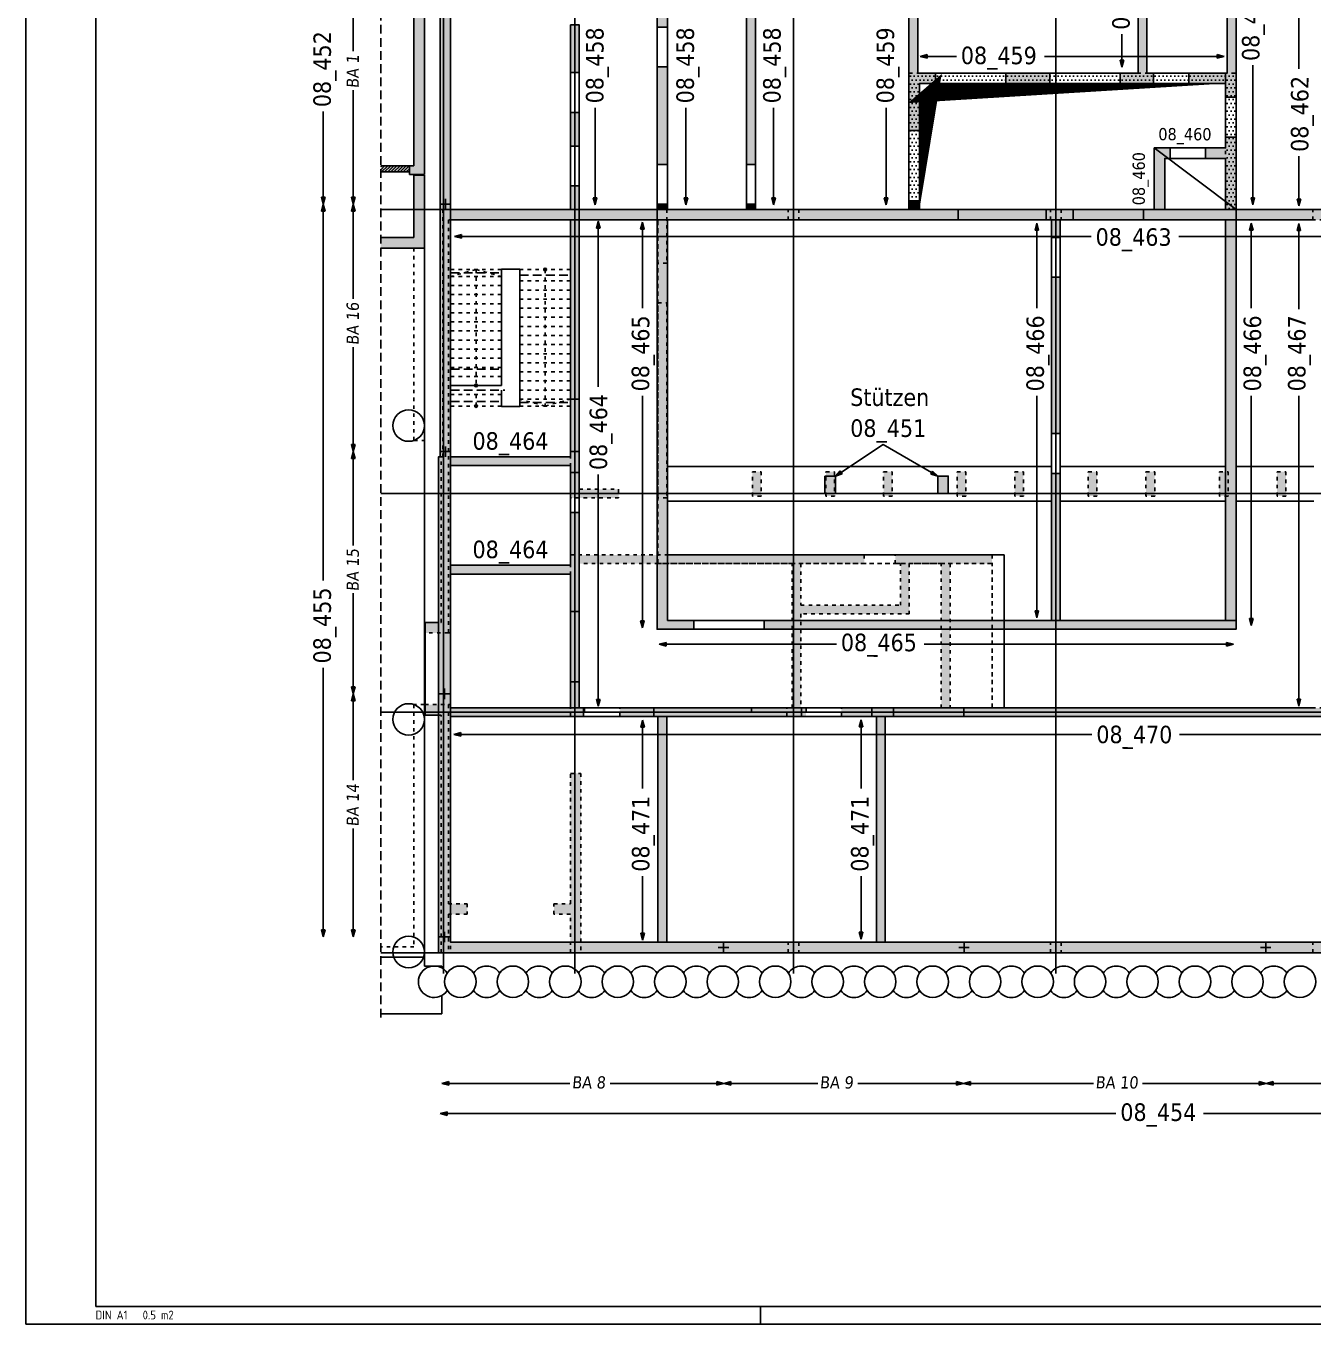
# Model space of a CAD drawing. Extents: x -95 to 84, y 0 to 59.
# Drawn here: x 0 to 36.79, y 0 to 37.11 of the extents above; entities that cross this region are included whole.
import ezdxf

# ---------------------------------------------------------------- set-up
doc = ezdxf.new("R2010")
doc.units = 0
for name, pattern in [('AUSGEZOGEN', [1000.01, 1000, 0.01]), ('DOT', [0.175, 0.05, -0.125]), ('HIDDEN', [0.375, 0.25, -0.125]), ('HIDDEN2', [0.187, 0.125, -0.062]), ('PUNKT', [0.175, 0.05, -0.125]), ('VERDECKT', [0.375, 0.25, -0.125])]:
    doc.linetypes.add(name, pattern=pattern)
for name, color, linetype in [('1.UG', 7, 'Continuous'), ('ACHSEN', 7, 'Continuous'), ('AFU', 7, 'Continuous'), ('Bestand', 7, 'Continuous'), ('BETON', 7, 'Continuous'), ('Brüstung 1.UG', 7, 'Continuous'), ('DRUEBER', 7, 'Continuous'), ('grau_dunkel', 7, 'Continuous'), ('grau_hell', 7, 'Continuous'), ('grau_mittel', 7, 'Continuous'), ('HILFE', 7, 'Continuous'), ('OBJEKT', 7, 'Continuous'), ('RAHMEN', 7, 'Continuous'), ('RND', 7, 'Continuous'), ('SCHRAFF', 7, 'Continuous'), ('TEXT', 7, 'Continuous'), ('Verbau', 7, 'Continuous'), ('VERDECKT', 7, 'Continuous')]:
    doc.layers.add(name, color=color, linetype=linetype)
doc.styles.add('helv', font='tahoma.ttf')
doc.styles.add('txt', font='isocp.shx')

# ---------------------------------------------------------------- blocks, each defined once
blk = doc.blocks.new('DINA1')
at = {"layer": 'RAHMEN'}
for p, q in [((0, 59.4), (0, 0)), ((0, 0), (84.1, 0))]:
    blk.add_line(p, q, dxfattribs=at)
at = {"layer": 'RAHMEN', "color": 5}
for p, q in [((2, 58.9), (2, 0.5)), ((2, 0.5), (83.6, 0.5))]:
    blk.add_line(p, q, dxfattribs=at)
at = {"layer": 'RAHMEN', "color": 7}
blk.add_line((21, 0), (21, 0.5), dxfattribs=at)
at = {"layer": 'RAHMEN', "color": 7, "style": 'txt'}
blk.add_text('DIN A1   0.5 m2', height=0.25, dxfattribs=at).set_placement((1.989, 0.133))
blk = doc.blocks.new('2.UG')
at = {"color": 0, "linetype": 'ByBlock', "lineweight": -2}
for points in [[(3.26, 29.035), (3.26, 29.035), (3.26, 31.635), (11.33, 31.635), (11.33, 29.975), (17.87, 29.975), (17.87, 33.05), (36.05, 33.05), (36.05, 21.25), (39.05, 21.25), (39.05, 0), (36.05, 0), (36.05, -1.8), (32.95, -1.8), (32.95, 0), (0, 0), (0, 14.175), (0.05, 14.175), (0.05, 29.035)], [(13.45, 29.675), (13.45, 23.505), (13.75, 23.505), (13.75, 24.85), (14.21, 24.85), (14.21, 25.15), (13.7, 25.15), (13.7, 29.675)], [(20, 29.675), (20, 25.15), (19.49, 25.15), (19.49, 24.85), (20.445, 24.85), (20.445, 25.15), (20.25, 25.15), (20.25, 29.675)], [(22.55, 29.675), (22.55, 25.15), (21.455, 25.15), (21.455, 24.85), (22.5, 24.85), (22.5, 24.455), (22.8, 24.455), (22.8, 31.395)], [(25.025, 7), (15.02, 7), (15.02, 6.75), (25.65, 6.75)], [(25.65, 0.3), (12.775, 0.3), (12.775, 6.75), (13.01, 6.75), (13.01, 7), (12.39, 7), (12.39, 6.75), (12.525, 6.75), (12.525, 0.3), (6.525, 0.3), (6.525, 6.75), (10.38, 6.75), (10.38, 7), (6.155, 7), (6.155, 6.75), (6.275, 6.75), (6.275, 0.3), (0.35, 0.3), (0.35, 6.75), (4.145, 6.75), (4.145, 7), (4.025, 7), (4.025, 7.745), (3.775, 7.745), (3.775, 7), (0.35, 7), (0.35, 10.825), (3.775, 10.825), (3.775, 9.755), (4.025, 9.755), (4.025, 12.59), (3.775, 12.59), (3.775, 11.075), (0.35, 11.075), (0.35, 13.925), (3.775, 13.925), (3.775, 13.725), (4.025, 13.725), (4.025, 14.325), (3.775, 14.325), (3.775, 14.175), (0.35, 14.175), (0.35, 20.95), (3.775, 20.95), (3.775, 15.825), (4.025, 15.825), (4.025, 21.925), (3.775, 21.925), (3.775, 21.25), (0.35, 21.25), (0.35, 28.735)], [(9.93, 29.975), (5.59, 29.975), (5.59, 29.675), (6.25, 29.675), (6.25, 26.465), (6.55, 26.465), (6.55, 29.675), (8.81, 29.675), (8.81, 22.535), (9.06, 22.535), (9.06, 29.675), (9.93, 29.675), (9.93, 29.975)], [(9.31, 9.5), (17.525, 9.5), (17.525, 13.705), (17.775, 13.705), (17.775, 9.5), (22.5, 9.5), (22.5, 20.95), (20.155, 20.95), (20.155, 21.25), (20.465, 21.25), (20.465, 23.01), (20.915, 23.01), (20.915, 22.71), (20.765, 22.71), (20.765, 21.25), (22.5, 21.25), (22.5, 22.71), (21.925, 22.71), (21.925, 23.01), (22.5, 23.01), (22.5, 23.32), (22.8, 23.32), (22.8, 9.25), (9.31, 9.25), (9.31, 9.5)], [(6.25, 21.4), (6.25, 9.25), (7.3, 9.25), (7.3, 9.5), (6.55, 9.5), (6.55, 20.95), (14.86, 20.95), (14.86, 21.25), (13.75, 21.25), (13.75, 21.495), (13.45, 21.495), (13.45, 21.25), (9.06, 21.25), (9.06, 21.4), (8.81, 21.4), (8.81, 21.25), (6.55, 21.25), (6.55, 21.4), (6.25, 21.4)], [(17.37, 21.25), (18.145, 21.25), (18.145, 20.95), (17.775, 20.95), (17.775, 20.45), (17.525, 20.45), (17.525, 20.95), (17.37, 20.95), (17.37, 21.25)]]:
    blk.add_lwpolyline(points, dxfattribs=at)
for points in [[(3.775, 26.525), (4.025, 26.525), (4.025, 25.16), (3.775, 25.16)], [(6.25, 25.33), (6.55, 25.33), (6.55, 22.535), (6.25, 22.535)], [(16.22, 25.15), (17.48, 25.15), (17.48, 24.85), (16.22, 24.85)], [(3.775, 24.025), (4.025, 24.025), (4.025, 23.06), (3.775, 23.06)], [(17.525, 19.315), (17.775, 19.315), (17.775, 14.84), (17.525, 14.84)], [(11.05, 13.625), (11.35, 13.625), (11.35, 13.125), (11.05, 13.125)], [(14.275, 13.625), (14.575, 13.625), (14.575, 13.125), (14.275, 13.125)]]:
    blk.add_lwpolyline(points, close=True, dxfattribs=at)
blk = doc.blocks.new('Pfeillinie')
at = {"layer": 'TEXT', "linetype": 'Continuous'}
blk.add_hatch(color=7, dxfattribs=at).paths.add_polyline_path([(0, 0), (-0.8, 0.2), (-0.8, 0), (-0.8, -0.2)])
at = {"layer": 'TEXT', "color": 7, "linetype": 'Continuous'}
for p, q in [((-0.8, 0), (-0.8, 0.2)), ((-0.8, 0.2), (0, 0)), ((-0.8, 0), (-0.8, -0.2)), ((-0.8, -0.2), (0, 0))]:
    blk.add_line(p, q, dxfattribs=at)

msp = doc.modelspace()

# ---------------------------------------------------------------- hatches: boundary and pattern name
at = {"layer": '1.UG', "linetype": 'DOT'}
h = msp.add_hatch(dxfattribs=at)
h.set_pattern_fill('DOTS', scale=0.06, double=1)
h.paths.add_polyline_path([(39.7751, 19.8406), (39.7751, 19.5906), (41.3651, 19.5906), (41.3651, 17.6156), (39.7751, 17.6156), (39.7751, 17.3656), (44.5651, 17.3656), (44.5651, 18.0756), (44.3151, 18.0756), (44.3151, 17.6156), (41.6151, 17.6156), (41.6151, 19.5906), (44.3151, 19.5906), (44.3151, 19.1256), (44.5651, 19.1256), (44.5651, 19.9903), (44.3151, 19.9903), (44.3151, 19.8406)], flags=17)
h.paths.add_polyline_path([(20.7401, 17.3656), (20.7401, 17.6156), (16.9751, 17.6156), (16.9751, 17.3656)], flags=17)
h.paths.add_polyline_path([(15.8651, 15.7426), (15.5651, 15.7426), (15.5651, 12.0156), (15.0901, 12.0156), (15.0901, 11.7156), (15.5651, 11.7156), (15.5651, 10.6156), (15.8651, 10.6156)])
h.paths.add_polyline_path([(11.4101, 17.7106), (11.4101, 17.4106), (11.8651, 17.4106), (11.8651, 10.6156), (12.0751, 10.6156), (12.0751, 11.7156), (12.6151, 11.7156), (12.6151, 12.0156), (12.0751, 12.0156), (12.0751, 17.7106)])
h.paths.add_polyline_path([(12.0751, 19.7606), (12.0751, 31.5656), (15.5651, 31.5656), (15.5651, 23.6156), (16.9401, 23.6156), (16.9401, 23.8656), (15.8151, 23.8656), (15.8151, 31.5656), (18.0651, 31.5656), (18.0651, 30.3256), (18.3151, 30.3256), (18.3151, 31.8656), (11.9151, 31.8656), (11.9151, 24.7906), (11.8651, 24.7906), (11.8651, 20.0606), (11.4101, 20.0606), (11.4101, 19.7606)])
h.paths.add_polyline_path([(18.3151, 29.1906), (18.0651, 29.1906), (18.0651, 23.6156), (18.3151, 23.6156)])
h.paths.add_polyline_path([(22.0901, 10.9156), (21.7901, 10.9156), (21.7901, 10.6156), (22.0901, 10.6156)])
h.paths.add_polyline_path([(29.2901, 10.9156), (29.2901, 10.6156), (29.5901, 10.6156), (29.5901, 10.9156)])
h.paths.add_polyline_path([(36.7901, 10.9156), (36.7901, 10.6156), (37.0901, 10.6156), (37.0901, 10.9156)])
h.paths.add_polyline_path([(44.5901, 10.6156), (44.5901, 10.9156), (44.2901, 10.9156), (44.2901, 10.6156)])
h.paths.add_polyline_path([(50.5401, 10.6156), (50.8401, 10.6156), (50.8401, 13.1156), (50.5401, 13.1156)])
h.paths.add_polyline_path([(50.5401, 17.6406), (50.5401, 17.3406), (50.8401, 17.3406), (50.8401, 17.6406)])
h.paths.add_polyline_path([(50.8401, 24.3656), (50.5401, 24.3656), (50.5401, 23.6156), (50.8401, 23.6156)])
h.paths.add_polyline_path([(50.8401, 31.8656), (44.3151, 31.8656), (44.3151, 30.3256), (44.5651, 30.3256), (44.5651, 31.5656), (46.8151, 31.5656), (46.8151, 23.8656), (45.6901, 23.8656), (45.6901, 23.6156), (47.0651, 23.6156), (47.0651, 31.5656), (50.5401, 31.5656), (50.5401, 26.8656), (50.8401, 26.8656)])
h.paths.add_polyline_path([(44.3151, 23.8656), (43.2651, 23.8656), (43.2651, 23.6156), (44.5651, 23.6156), (44.5651, 29.1906), (44.3151, 29.1906)])
h.paths.add_polyline_path([(41.6151, 23.6706), (41.8651, 23.6706), (41.8651, 24.3656), (41.6151, 24.3656)])
h.paths.add_polyline_path([(39.7651, 24.3656), (39.5151, 24.3656), (39.5151, 23.6706), (39.7651, 23.6706)])
h.paths.add_polyline_path([(38.1151, 24.3656), (37.8651, 24.3656), (37.8651, 23.6706), (38.1151, 23.6706)])
h.paths.add_polyline_path([(36.0151, 24.3656), (35.7651, 24.3656), (35.7651, 23.6706), (36.0151, 23.6706)])
h.paths.add_polyline_path([(34.1151, 23.6706), (34.3651, 23.6706), (34.3651, 24.3656), (34.1151, 24.3656)])
h.paths.add_polyline_path([(32.0151, 23.6706), (32.2651, 23.6706), (32.2651, 24.3656), (32.0151, 24.3656)])
h.paths.add_polyline_path([(30.3651, 23.6706), (30.6151, 23.6706), (30.6151, 24.3656), (30.3651, 24.3656)])
h.paths.add_polyline_path([(28.5151, 24.3656), (28.2651, 24.3656), (28.2651, 23.6706), (28.5151, 23.6706)])
h.paths.add_polyline_path([(26.6151, 23.6706), (26.8651, 23.6706), (26.8651, 24.3656), (26.6151, 24.3656)])
h.paths.add_polyline_path([(24.5151, 23.6706), (24.7651, 23.6706), (24.7651, 24.3656), (24.5151, 24.3656)])
h.paths.add_polyline_path([(23.1151, 24.3656), (22.8651, 24.3656), (22.8651, 23.6706), (23.1151, 23.6706)])
h.paths.add_polyline_path([(21.0151, 24.3656), (20.7651, 24.3656), (20.7651, 23.6706), (21.0151, 23.6706)])
h.paths.add_polyline_path([(22.0901, 31.8656), (21.7901, 31.8656), (21.7901, 31.5656), (22.0901, 31.5656)])
h.paths.add_polyline_path([(29.2901, 31.5656), (29.5901, 31.5656), (29.5901, 31.8656), (29.2901, 31.8656)])
h.paths.add_polyline_path([(37.0901, 31.8656), (36.7901, 31.8656), (36.7901, 31.5656), (37.0901, 31.5656)])
h.paths.add_polyline_path([(38.4901, 20.8778), (38.7401, 20.8778), (38.7401, 21.7406), (44.3151, 21.7406), (44.3151, 20.8753), (44.5651, 20.8753), (44.5651, 21.9906), (38.4901, 21.9906)])
h.paths.add_polyline_path([(38.7401, 18.4008), (38.4901, 18.4008), (38.4901, 17.6156), (26.4151, 17.6156), (26.4151, 21.7406), (27.6151, 21.7406), (27.6151, 21.9906), (24.8501, 21.9906), (24.8501, 21.7406), (25.0001, 21.7406), (25.0001, 20.5506), (22.1501, 20.5506), (22.1501, 21.7406), (23.9651, 21.7406), (23.9651, 21.9906), (15.5651, 21.9906), (15.5651, 17.3656), (15.9651, 17.3656), (15.9651, 17.6156), (15.8151, 17.6156), (15.8151, 21.7406), (21.9001, 21.7406), (21.9001, 17.6156), (21.7501, 17.6156), (21.7501, 17.3656), (22.3001, 17.3656), (22.3001, 17.6156), (22.1501, 17.6156), (22.1501, 20.3006), (25.2501, 20.3006), (25.2501, 21.7406), (26.1651, 21.7406), (26.1651, 17.6156), (23.3101, 17.6156), (23.3101, 17.3656), (38.8901, 17.3656), (38.8901, 17.6156), (38.7401, 17.6156)])
at = {"layer": 'Brüstung 1.UG', "linetype": 'DOT'}
h = msp.add_hatch(dxfattribs=at)
h.set_pattern_fill('DOTS', color=102, scale=0.07, double=1)
h.paths.add_polyline_path([(34.2901, 35.4656), (34.2901, 31.8656), (34.5901, 31.8656), (34.5901, 35.7656), (25.2401, 35.7656), (25.2401, 31.8656), (25.5401, 31.8656), (25.5401, 35.4656)])
h = msp.add_hatch(dxfattribs=at)
h.set_pattern_fill('DOTS', color=102, scale=0.06, double=1)
h.paths.add_polyline_path([(21.7901, 31.5656), (21.7901, 31.8656), (18.3151, 31.8656), (18.3151, 31.5656)])
h.paths.add_polyline_path([(29.2901, 31.5656), (29.2901, 31.8656), (22.0901, 31.8656), (22.0901, 31.5656)])
h.paths.add_polyline_path([(36.7901, 31.5656), (36.7901, 31.8656), (29.5901, 31.8656), (29.5901, 31.5656)])
h.paths.add_polyline_path([(44.3151, 31.5656), (44.3151, 31.8656), (37.0901, 31.8656), (37.0901, 31.5656)])
h.paths.add_polyline_path([(50.8401, 23.6156), (50.5401, 23.6156), (50.5401, 17.6406), (50.8401, 17.6406)])
h.paths.add_polyline_path([(50.8401, 17.3406), (50.5401, 17.3406), (50.5401, 13.1156), (50.8401, 13.1156)])
h.paths.add_polyline_path([(50.5401, 10.6156), (50.5401, 10.9156), (44.5901, 10.9156), (44.5901, 10.6156)])
h.paths.add_polyline_path([(44.2901, 10.6156), (44.2901, 10.9156), (37.0901, 10.9156), (37.0901, 10.6156)])
h.paths.add_polyline_path([(29.5901, 10.9156), (29.5901, 10.6156), (36.7901, 10.6156), (36.7901, 10.9156)])
h.paths.add_polyline_path([(29.2901, 10.6156), (29.2901, 10.9156), (22.0901, 10.9156), (22.0901, 10.6156)])
h.paths.add_polyline_path([(15.8651, 10.9156), (15.8651, 10.6156), (21.7901, 10.6156), (21.7901, 10.9156)])
at = {"layer": 'grau_hell'}
h = msp.add_hatch(color=9, dxfattribs=at)
h.paths.add_polyline_path([(11.3901, 40.1106), (11.3901, 40.4106), (11.0901, 40.4106), (11.0901, 33.1106), (10.9651, 33.1106), (10.9651, 32.8606), (11.3901, 32.8606), (11.3901, 39.8106), (14.8901, 39.8106), (14.8901, 45.3411), (14.5901, 45.3411), (14.5901, 40.1106)])
h.paths.add_polyline_path([(11.3901, 32.8406), (11.0901, 32.8406), (11.0901, 31.0606), (10.1401, 31.0606), (10.1401, 30.7606), (11.3901, 30.7606)])
msp.add_hatch(color=9, dxfattribs=at).paths.add_polyline_path([(10.9651, 32.9356), (10.9651, 33.1106), (10.1401, 33.1106), (10.1401, 32.9356)])
at = {"layer": 'grau_mittel', "linetype": 'AUSGEZOGEN'}
h = msp.add_hatch(color=120, dxfattribs=at)
h.paths.add_polyline_path([(12.1401, 39.3506), (12.2901, 39.3506), (12.2901, 39.6506), (11.8401, 39.6506), (11.8401, 32.0156), (12.1401, 32.0156)])
h.paths.add_polyline_path([(15.8151, 40.2906), (15.8151, 40.5906), (15.3501, 40.5906), (15.3501, 40.7406), (15.2002, 40.7406), (15.2002, 40.5906), (15.2001, 40.5906), (15.2001, 40.7406), (15.0501, 40.7406), (15.0501, 39.6506), (12.2901, 39.6506), (12.2901, 39.3506), (15.5651, 39.3506), (15.8151, 39.3506)])
h.paths.add_polyline_path([(15.3501, 41.9506), (22.8201, 41.9506), (22.8201, 40.7406), (23.1201, 40.7406), (23.1201, 41.0681), (23.0831, 41.0681), (23.0831, 41.0181), (22.8831, 41.0681), (23.0831, 41.1181), (23.0831, 41.0681), (23.1201, 41.0681), (23.1201, 42.2506), (15.0501, 42.2506), (15.0501, 40.7406), (15.2001, 40.7406), (15.2001, 40.8906), (15.2002, 40.8906), (15.2002, 40.7406), (15.3501, 40.7406)])
for color, points in [(92, [(29.9601, 40.5906), (29.9601, 40.2906), (31.7901, 40.2906), (32.0401, 40.2906), (34.3401, 40.2906), (34.3401, 35.7656), (34.2901, 35.7656), (34.2901, 35.4656), (34.2901, 35.0706), (34.5901, 35.0706), (34.5901, 42.0106), (34.3401, 42.0106), (34.3401, 40.5906)]), (45, [(25.2401, 34.1206), (25.5401, 34.1206), (25.5401, 35.4656), (26.0001, 35.4656), (26.0001, 35.7656), (25.4901, 35.7656), (25.4901, 40.2906), (25.2401, 40.2906)]), (45, [(29.2701, 35.4656), (29.2701, 35.7656), (28.0101, 35.7656), (28.0101, 35.4656)]), (45, [(33.2451, 35.7656), (33.2451, 35.4656), (34.2901, 35.4656), (34.2901, 35.7656)]), (50, [(18.3401, 31.8656), (18.3401, 32.0156), (18.0401, 32.0156), (18.0401, 31.8656)]), (50, [(20.8501, 31.8656), (20.8501, 32.0156), (20.6001, 32.0156), (20.6001, 31.8656)]), (45, [(25.5401, 31.8656), (25.5401, 32.1106), (25.2401, 32.1106), (25.2401, 31.8656)]), (240, [(12.1401, 31.8656), (12.1401, 31.5656), (15.5651, 31.5656), (15.8151, 31.5656), (15.8151, 31.8656), (15.5651, 31.8656)]), (240, [(26.6501, 31.5656), (26.6501, 31.8656), (25.5401, 31.8656), (25.2401, 31.8656), (20.8501, 31.8656), (20.6001, 31.8656), (18.3401, 31.8656), (18.0401, 31.8656), (18.0401, 31.5656), (18.3401, 31.5656)]), (240, [(29.5651, 31.5656), (29.9351, 31.5656), (29.9351, 31.8656), (29.1601, 31.8656), (29.1601, 31.5656), (29.3151, 31.5656)]), (240, [(34.2901, 31.5656), (34.5901, 31.5656), (34.5901, 31.8656), (34.2901, 31.8656), (32.5551, 31.8656), (32.2551, 31.8656), (31.9451, 31.8656), (31.9451, 31.5656)]), (151, [(29.5651, 29.9306), (29.3151, 29.9306), (29.3151, 25.4556), (29.5651, 25.4556)]), (45, [(15.5651, 24.5406), (15.5651, 24.3406), (15.8151, 24.3406), (15.8151, 24.9406), (15.5651, 24.9406), (15.5651, 24.7906), (12.1401, 24.7906), (12.1401, 24.5406)]), (45, [(22.8401, 23.7406), (23.1401, 23.7406), (23.1401, 24.2406), (22.8401, 24.2406)]), (45, [(26.0651, 23.7406), (26.3651, 23.7406), (26.3651, 24.2406), (26.0651, 24.2406)]), (151, [(29.3151, 20.1156), (29.5651, 20.1156), (29.5651, 24.3206), (29.3151, 24.3206)]), (45, [(15.5651, 21.4406), (15.5651, 20.3706), (15.8151, 20.3706), (15.8151, 23.2056), (15.5651, 23.2056), (15.5651, 21.6906), (12.1401, 21.6906), (12.1401, 21.4406)]), (92, [(34.5901, 19.8656), (34.5901, 20.1156), (34.2901, 20.1156), (29.5651, 20.1156), (29.3151, 20.1156), (21.1001, 20.1156), (21.1001, 19.8656)]), (45, [(15.5651, 17.6156), (15.8151, 17.6156), (15.8151, 18.3606), (15.5651, 18.3606)]), (50, [(15.9351, 17.3656), (15.9351, 17.6156), (15.8151, 17.6156), (15.5651, 17.6156), (12.1401, 17.6156), (12.1401, 17.3656)]), (50, [(22.1701, 17.3656), (22.1701, 17.6156), (17.9451, 17.6156), (17.9451, 17.3656), (18.0651, 17.3656), (18.3151, 17.3656)]), (50, [(24.5651, 17.3656), (24.8001, 17.3656), (24.8001, 17.6156), (24.1801, 17.6156), (24.1801, 17.3656), (24.3151, 17.3656)]), (50, [(26.8101, 17.6156), (26.8101, 17.3656), (37.4401, 17.3656), (37.6901, 17.3656), (44.3151, 17.3656), (44.3151, 17.6156), (41.6151, 17.6156), (41.3651, 17.6156), (39.3901, 17.6156), (39.1401, 17.6156), (37.0651, 17.6156), (36.8151, 17.6156)])]:
    msp.add_hatch(color=color, dxfattribs=at).paths.add_polyline_path(points)
h = msp.add_hatch(color=50, dxfattribs=at)
h.paths.add_polyline_path([(20.6001, 40.2906), (20.6001, 33.1506), (20.8501, 33.1506), (20.8501, 40.2906), (21.7201, 40.2906), (21.7201, 40.5906), (17.3801, 40.5906), (17.3801, 40.2906), (18.0401, 40.2906), (18.0401, 37.0806), (18.3401, 37.0806), (18.3401, 40.2906)])
h.paths.add_polyline_path([(18.3401, 35.9456), (18.0401, 35.9456), (18.0401, 33.1506), (18.3401, 33.1506)], flags=17)
h = msp.add_hatch(color=45, dxfattribs=at)
h.paths.add_polyline_path([(31.7901, 35.7656), (31.2801, 35.7656), (31.2801, 35.4656), (32.2351, 35.4656), (32.2351, 35.7656), (32.0401, 35.7656), (32.0401, 36.2408), (31.7901, 36.2408)])
h.paths.add_polyline_path([(32.0401, 40.2906), (31.7901, 40.2906), (31.7901, 36.2408), (32.0401, 36.2408)])
h = msp.add_hatch(color=50, dxfattribs=at)
h.paths.add_polyline_path([(15.8151, 32.5406), (15.5651, 32.5406), (15.5651, 31.8656), (15.8151, 31.8656)])
h.paths.add_polyline_path([(15.8151, 34.6406), (15.5651, 34.6406), (15.5651, 33.6756), (15.8151, 33.6756)])
h.paths.add_polyline_path([(15.8151, 37.1406), (15.5651, 37.1406), (15.5651, 35.7756), (15.8151, 35.7756)])
h = msp.add_hatch(color=92, dxfattribs=at)
h.paths.add_polyline_path([(34.2901, 33.6256), (33.7151, 33.6256), (33.7151, 33.3256), (34.2901, 33.3256), (34.2901, 32.0917), (34.5901, 31.8656), (34.5901, 33.9356), (34.2901, 33.9356)])
h.paths.add_polyline_path([(34.5901, 31.8656), (34.2901, 32.0917), (34.2901, 31.8656)])
h = msp.add_hatch(color=92, dxfattribs=at)
h.paths.add_polyline_path([(32.6532, 33.3256), (32.7051, 33.3256), (32.7051, 33.6256), (32.2551, 33.6256)])
h.paths.add_polyline_path([(32.5551, 33.3256), (32.6532, 33.3256), (32.2551, 33.6256), (32.2551, 31.8656), (32.5551, 31.8656)])
h = msp.add_hatch(color=151, dxfattribs=at)
h.paths.add_polyline_path([(12.1401, 31.5656), (12.1401, 31.8656), (12.1401, 32.0156), (11.8401, 32.0156), (11.8401, 24.9406), (12.1401, 24.9406)])
h.paths.add_polyline_path([(12.1401, 24.5406), (12.1401, 24.7906), (12.1401, 24.9406), (11.8401, 24.9406), (11.8401, 24.7906), (11.7901, 24.7906), (11.7901, 18.0156), (12.1401, 18.0156), (12.1401, 21.4406), (12.1401, 21.6906)])
h.paths.add_polyline_path([(12.1401, 17.3656), (12.1401, 17.6156), (12.1401, 18.0156), (11.7901, 18.0156), (11.7901, 11.0656), (12.1401, 11.0656)])
h = msp.add_hatch(color=45, dxfattribs=at)
h.paths.add_polyline_path([(15.5651, 31.0944), (15.8151, 31.0944), (15.8151, 31.5656), (15.5651, 31.5656)])
h.paths.add_polyline_path([(15.8151, 31.0944), (15.5651, 31.0944), (15.5651, 26.4406), (15.8151, 26.4406)])
h = msp.add_hatch(color=92, dxfattribs=at)
h.paths.add_polyline_path([(18.3401, 31.0944), (18.3401, 31.5656), (18.0401, 31.5656), (18.0401, 31.0944)])
h.paths.add_polyline_path([(18.0401, 19.8656), (19.0901, 19.8656), (19.0901, 20.1156), (18.3401, 20.1156), (18.3401, 31.0944), (18.0401, 31.0944)])
h = msp.add_hatch(color=151, dxfattribs=at)
h.paths.add_polyline_path([(34.5901, 31.0944), (34.2901, 31.0944), (34.2901, 20.1156), (34.5901, 20.1156)])
h.paths.add_polyline_path([(34.5901, 31.5656), (34.2901, 31.5656), (34.2901, 31.0944), (34.5901, 31.0944)])
h = msp.add_hatch(color=170, dxfattribs=at)
h.paths.add_polyline_path([(18.3151, 16.858), (18.0651, 16.858), (18.0651, 10.9156), (18.3151, 10.9156)])
h.paths.add_polyline_path([(18.3151, 17.3656), (18.0651, 17.3656), (18.0651, 16.858), (18.3151, 16.858)])
h = msp.add_hatch(color=170, dxfattribs=at)
h.paths.add_polyline_path([(24.5651, 16.858), (24.3151, 16.858), (24.3151, 10.9156), (24.5651, 10.9156)])
h.paths.add_polyline_path([(24.5651, 17.3656), (24.3151, 17.3656), (24.3151, 16.858), (24.5651, 16.858)])
h = msp.add_hatch(color=92, dxfattribs=at)
h.paths.add_polyline_path([(44.1151, 10.6156), (44.1151, 10.9156), (37.6901, 10.9156), (37.4401, 10.9156), (35.4401, 10.9156), (35.4401, 10.6156)])
h.paths.add_polyline_path([(35.4401, 10.6156), (35.4401, 10.9156), (26.8151, 10.9156), (26.8151, 10.6156)])
h.paths.add_polyline_path([(24.5651, 10.9156), (24.3151, 10.9156), (19.9401, 10.9156), (19.9401, 10.6156), (26.8151, 10.6156), (26.8151, 10.9156)])
h.paths.add_polyline_path([(19.9401, 10.6156), (19.9401, 10.9156), (18.3151, 10.9156), (18.0651, 10.9156), (12.1401, 10.9156), (12.1401, 11.0656), (11.7901, 11.0656), (11.7901, 10.6156)])
at = {"layer": 'SCHRAFF', "linetype": 'AUSGEZOGEN'}
h = msp.add_hatch(dxfattribs=at)
h.set_pattern_fill('ANSI33', color=8, scale=0.5, double=1)
h.set_pattern_definition([(45, (-66.74478, 471.77213), (-0.088388348, 0.088388348), []), (45, (-66.65639, 471.77213), (-0.088388348, 0.088388348), [0.0625, -0.03125])])
h.paths.add_polyline_path([(11.3901, 39.8106), (14.8901, 39.8106), (14.8901, 45.3411), (14.5901, 45.3411), (14.5901, 40.1106), (11.3901, 40.1106), (11.3901, 40.4106), (11.0901, 40.4106), (11.0901, 33.1106), (10.9651, 33.1106), (10.9651, 32.8606), (11.3901, 32.8606)])
h.paths.add_polyline_path([(11.3901, 32.8406), (11.0901, 32.8406), (11.0901, 31.0606), (10.1401, 31.0606), (10.1401, 30.7606), (11.3901, 30.7606)])
at = {"layer": 'SCHRAFF'}
h = msp.add_hatch(dxfattribs=at)
h.set_pattern_fill('ANSI31', color=8, scale=0.5, double=1)
h.set_pattern_definition([(45, (-66.74478, 471.77213), (-0.044194174, 0.044194174), [])])
h.paths.add_polyline_path([(10.9651, 32.9356), (10.9651, 33.1106), (10.1401, 33.1106), (10.1401, 32.9356)])

# ---------------------------------------------------------------- linework, layer by layer
at = {"layer": '1.UG', "color": 0, "linetype": 'DOT', "lineweight": -2}
for points in [[(11.8401, 31.8656), (18.3151, 31.8656), (18.3151, 30.3256), (18.0651, 30.3256), (18.0651, 31.5656), (15.8151, 31.5656), (15.8151, 23.8656), (16.9401, 23.8656), (16.9401, 23.6156), (15.5651, 23.6156), (15.5651, 31.5656), (12.0751, 31.5656), (12.0751, 19.7606), (11.4101, 19.7606), (11.4101, 20.0606), (11.8651, 20.0606), (11.8651, 24.7906), (11.9151, 24.7906), (11.9151, 31.8656)], [(11.9151, 31.8656), (11.8401, 31.8656), (11.8401, 24.7906), (11.8651, 24.7906)], [(12.0751, 19.7606), (12.1401, 19.7606), (12.1401, 31.5656)], [(11.8651, 24.7906), (11.7901, 24.7906), (11.7901, 20.0606)], [(15.5651, 21.9906), (23.9651, 21.9906), (23.9651, 21.7406), (22.1501, 21.7406), (22.1501, 20.5506), (25.0001, 20.5506), (25.0001, 21.7406), (24.8501, 21.7406), (24.8501, 21.9906), (27.6151, 21.9906), (27.6151, 21.7406), (26.4151, 21.7406), (26.4151, 17.6156), (38.4901, 17.6156), (38.4901, 18.4008)], [(38.7401, 18.4008), (38.7401, 17.6156), (38.8901, 17.6156), (38.8901, 17.3656), (23.3101, 17.3656), (23.3101, 17.6156), (26.1651, 17.6156), (26.1651, 21.7406), (25.2501, 21.7406), (25.2501, 20.3006), (22.1501, 20.3006), (22.1501, 17.6156), (22.3001, 17.6156), (22.3001, 17.3656), (21.7501, 17.3656), (21.7501, 17.6156), (21.9001, 17.6156), (21.9001, 21.7406), (15.8151, 21.7406), (15.8151, 17.6156), (15.9651, 17.6156), (15.9651, 17.3656), (15.5651, 17.3656), (15.5651, 21.9906)], [(12.0751, 17.7106), (12.1401, 17.7106), (12.1401, 12.0156)], [(11.8651, 10.6156), (11.7901, 10.6156), (11.7901, 17.4106)], [(15.8651, 10.6156), (15.5651, 10.6156), (15.5651, 11.7156), (15.0901, 11.7156), (15.0901, 12.0156), (15.5651, 12.0156), (15.5651, 15.7426), (15.8651, 15.7426), (15.8651, 10.6156)], [(12.1401, 11.7156), (12.1401, 10.6156), (12.0751, 10.6156)]]:
    msp.add_lwpolyline(points, dxfattribs=at)
for points in [[(21.7901, 31.8656), (22.0901, 31.8656), (22.0901, 31.5656), (21.7901, 31.5656)], [(29.2901, 31.8656), (29.5901, 31.8656), (29.5901, 31.5656), (29.2901, 31.5656)], [(36.7901, 31.8656), (37.0901, 31.8656), (37.0901, 31.5656), (36.7901, 31.5656)], [(18.0651, 29.1906), (18.3151, 29.1906), (18.3151, 23.6156), (18.0651, 23.6156)], [(20.7651, 24.3656), (21.0151, 24.3656), (21.0151, 23.6706), (20.7651, 23.6706)], [(22.8651, 24.3656), (23.1151, 24.3656), (23.1151, 23.6706), (22.8651, 23.6706)], [(24.5151, 24.3656), (24.7651, 24.3656), (24.7651, 23.6706), (24.5151, 23.6706)], [(26.6151, 24.3656), (26.8651, 24.3656), (26.8651, 23.6706), (26.6151, 23.6706)], [(28.2651, 24.3656), (28.5151, 24.3656), (28.5151, 23.6706), (28.2651, 23.6706)], [(30.3651, 24.3656), (30.6151, 24.3656), (30.6151, 23.6706), (30.3651, 23.6706)], [(32.0151, 24.3656), (32.2651, 24.3656), (32.2651, 23.6706), (32.0151, 23.6706)], [(34.1151, 24.3656), (34.3651, 24.3656), (34.3651, 23.6706), (34.1151, 23.6706)], [(35.7651, 24.3656), (36.0151, 24.3656), (36.0151, 23.6706), (35.7651, 23.6706)], [(11.8651, 10.6156), (11.8651, 17.4106), (11.4101, 17.4106), (11.4101, 17.7106), (12.0751, 17.7106), (12.0751, 12.0156), (12.6151, 12.0156), (12.6151, 11.7156), (12.0751, 11.7156), (12.0751, 10.6156)], [(16.9751, 17.6156), (20.7401, 17.6156), (20.7401, 17.3656), (16.9751, 17.3656)], [(21.7901, 10.9156), (22.0901, 10.9156), (22.0901, 10.6156), (21.7901, 10.6156)], [(29.2901, 10.9156), (29.5901, 10.9156), (29.5901, 10.6156), (29.2901, 10.6156)], [(36.7901, 10.9156), (37.0901, 10.9156), (37.0901, 10.6156), (36.7901, 10.6156)]]:
    msp.add_lwpolyline(points, close=True, dxfattribs=at)
at = {"layer": 'ACHSEN', "color": 140, "linetype": 'AUSGEZOGEN'}
for p, q in [((11.9401, 47.7202), (11.9401, 10.0234)), ((15.6901, 47.7202), (15.6901, 10.0234)), ((21.9401, 47.7202), (21.9401, 10.0234)), ((29.4401, 47.7202), (29.4401, 10.0234)), ((10.1401, 31.8656), (55.2147, 31.8656)), ((10.1401, 23.7406), (55.2147, 23.7406)), ((10.1401, 17.4906), (55.2147, 17.4906)), ((10.1401, 10.6156), (55.2147, 10.6156))]:
    msp.add_line(p, q, dxfattribs=at)
at = {"layer": 'AFU', "color": 102, "linetype": 'AUSGEZOGEN'}
for p, q in [((11.8401, 32.0156), (12.1401, 32.0156)), ((11.8401, 32.0156), (12.1401, 32.0156)), ((11.8401, 24.9406), (12.1401, 24.9406)), ((11.7901, 18.0156), (12.1401, 18.0156)), ((11.7901, 11.0656), (12.1401, 11.0656)), ((19.9401, 10.9156), (19.9401, 10.6156)), ((26.8151, 10.9156), (26.8151, 10.6156)), ((35.4401, 10.9156), (35.4401, 10.6156))]:
    msp.add_line(p, q, dxfattribs=at)
at = {"layer": 'AFU', "color": 5, "linetype": 'AUSGEZOGEN'}
for p, q in [((11.9901, 32.1656), (11.9901, 31.8656)), ((11.9901, 32.1656), (11.9901, 31.8656)), ((11.9901, 25.0906), (11.9901, 24.7906)), ((11.9651, 18.1656), (11.9651, 17.8656)), ((11.9651, 11.2156), (11.9651, 10.9156)), ((20.0901, 10.7656), (19.7901, 10.7656)), ((26.9651, 10.7656), (26.6651, 10.7656)), ((35.5901, 10.7656), (35.2901, 10.7656))]:
    msp.add_line(p, q, dxfattribs=at)
at = {"layer": 'Bestand', "color": 8, "linetype": 'AUSGEZOGEN'}
for p, q in [((11.0901, 40.4106), (11.0901, 33.1106)), ((11.3901, 32.8606), (11.3901, 39.8106)), ((10.9651, 33.1106), (10.9651, 32.8606)), ((10.9651, 32.8606), (11.3901, 32.8606)), ((11.0901, 31.0606), (11.0901, 32.8406)), ((11.0901, 32.8406), (11.3901, 32.8406)), ((11.3901, 32.8406), (11.3901, 30.7606)), ((10.1401, 31.0606), (11.0901, 31.0606)), ((11.3901, 30.7606), (10.1401, 30.7606))]:
    msp.add_line(p, q, dxfattribs=at)
at = {"layer": 'Bestand', "color": 102, "linetype": 'AUSGEZOGEN'}
msp.add_line((11.0901, 33.1106), (10.9651, 33.1106), dxfattribs=at)
at = {"layer": 'Brüstung 1.UG', "color": 102, "linetype": 'DOT'}
for p, q in [((18.3151, 31.8656), (21.7901, 31.8656)), ((21.7901, 31.5656), (18.3151, 31.5656)), ((22.0901, 31.8656), (29.2901, 31.8656)), ((29.2901, 31.5656), (22.0901, 31.5656)), ((29.5901, 31.8656), (36.7901, 31.8656)), ((29.5901, 31.5656), (36.7901, 31.5656)), ((21.7901, 10.9156), (15.8651, 10.9156)), ((22.0901, 10.9156), (29.2901, 10.9156)), ((36.7901, 10.9156), (29.5901, 10.9156)), ((21.7901, 10.6156), (15.8651, 10.6156)), ((29.2901, 10.6156), (22.0901, 10.6156)), ((29.5901, 10.6156), (36.7901, 10.6156))]:
    msp.add_line(p, q, dxfattribs=at)
at = {"layer": 'DRUEBER', "color": 102, "linetype": 'PUNKT'}
for p, q in [((25.2401, 31.8656), (25.2401, 35.7656)), ((25.2401, 35.7656), (34.5901, 35.7656)), ((34.5901, 35.7656), (34.5901, 31.8656)), ((34.2901, 35.4656), (25.5401, 35.4656)), ((25.5401, 35.4656), (25.5401, 31.8656)), ((34.2901, 31.8656), (34.2901, 35.4656))]:
    msp.add_line(p, q, dxfattribs=at)
at = {"layer": 'DRUEBER', "color": 7, "linetype": 'PUNKT'}
for p, q in [((12.1401, 30.1456), (13.5901, 30.1456)), ((12.8651, 30.1456), (12.8651, 26.8306)), ((12.1401, 29.9506), (13.5901, 29.9506)), ((12.1401, 29.6906), (13.5901, 29.6906)), ((12.1401, 29.4306), (13.5901, 29.4306)), ((12.1401, 29.1706), (13.5901, 29.1706)), ((12.1401, 28.9106), (13.5901, 28.9106)), ((12.1401, 28.6506), (13.5901, 28.6506)), ((12.1401, 28.3906), (13.5901, 28.3906)), ((12.1401, 28.1306), (13.5901, 28.1306)), ((12.1401, 27.8706), (13.5901, 27.8706)), ((12.1401, 27.6106), (13.5901, 27.6106)), ((12.1401, 27.3506), (13.5901, 27.3506)), ((12.1401, 27.0906), (13.5901, 27.0906)), ((14.1151, 26.2456), (15.5651, 26.2456))]:
    msp.add_line(p, q, dxfattribs=at)
at = {"layer": 'DRUEBER', "color": 7, "linetype": 'DOT'}
for p, q in [((12.8651, 30.1456), (12.1401, 29.9506)), ((12.8651, 30.1456), (13.5901, 29.9506)), ((14.1151, 30.1456), (15.5651, 30.1456)), ((14.8401, 30.1456), (14.8401, 26.2456)), ((14.1151, 29.8206), (15.5651, 29.8206)), ((14.1151, 29.5606), (15.5651, 29.5606)), ((14.1151, 29.3006), (15.5651, 29.3006)), ((14.1151, 29.0406), (15.5651, 29.0406)), ((14.1151, 28.7806), (15.5651, 28.7806)), ((14.1151, 28.5206), (15.5651, 28.5206)), ((14.1151, 28.2606), (15.5651, 28.2606)), ((14.1151, 28.0006), (15.5651, 28.0006)), ((14.1151, 27.7406), (15.5651, 27.7406)), ((14.1151, 27.4806), (15.5651, 27.4806)), ((14.1151, 27.2206), (15.5651, 27.2206)), ((14.1151, 26.9606), (15.5651, 26.9606)), ((12.1401, 26.5706), (13.5901, 26.5706)), ((12.8651, 26.2456), (12.8651, 26.6981)), ((14.1151, 26.7006), (15.5651, 26.7006)), ((14.1151, 26.4406), (15.5651, 26.4406)), ((14.8401, 26.2456), (14.1151, 26.4406)), ((14.8401, 26.2456), (15.5651, 26.4406)), ((13.5901, 26.2456), (12.1401, 26.2456))]:
    msp.add_line(p, q, dxfattribs=at)
at = {"layer": 'grau_dunkel', "color": 21}
msp.add_lwpolyline([(25.5401, 31.8656, 0, 0.587, 0), (25.8327, 35.4417, 0, 0, 0), (25.5485, 35.1958, 0.5398, 0, 0), (34.2901, 35.4656, 0, 0, 0)], format="xyseb", dxfattribs=at)
at = {"layer": 'grau_mittel', "color": 45, "linetype": 'AUSGEZOGEN'}
for p, q in [((34.2901, 35.4656), (34.2901, 35.7656)), ((25.2401, 31.8656), (25.5401, 31.8656)), ((15.5651, 17.6156), (15.8151, 17.6156))]:
    msp.add_line(p, q, dxfattribs=at)
at = {"layer": 'grau_mittel', "color": 151, "linetype": 'AUSGEZOGEN'}
for p, q in [((12.1401, 31.5656), (12.1401, 31.8656)), ((12.1401, 24.5406), (12.1401, 24.7906)), ((12.1401, 21.4406), (12.1401, 21.6906)), ((12.1401, 17.3656), (12.1401, 17.6156))]:
    msp.add_line(p, q, dxfattribs=at)
at = {"layer": 'grau_mittel', "color": 50, "linetype": 'AUSGEZOGEN'}
for p, q in [((15.5651, 31.8656), (15.8151, 31.8656)), ((18.3401, 31.8656), (18.0401, 31.8656)), ((20.6001, 31.8656), (20.8501, 31.8656))]:
    msp.add_line(p, q, dxfattribs=at)
at = {"layer": 'grau_mittel', "color": 30, "linetype": 'AUSGEZOGEN'}
for p, q in [((15.5651, 31.5656), (15.8151, 31.5656)), ((18.3401, 31.5656), (18.0401, 31.5656)), ((29.3151, 31.5656), (29.5651, 31.5656)), ((34.2901, 31.5656), (34.5901, 31.5656))]:
    msp.add_line(p, q, dxfattribs=at)
at = {"layer": 'grau_mittel', "color": 80, "linetype": 'AUSGEZOGEN'}
for p, q in [((32.2551, 31.8656), (32.5551, 31.8656)), ((34.2901, 31.8656), (34.5901, 31.8656)), ((29.3151, 20.1156), (29.5651, 20.1156)), ((34.2901, 20.1156), (34.5901, 20.1156))]:
    msp.add_line(p, q, dxfattribs=at)
at = {"layer": 'grau_mittel', "color": 181, "linetype": 'AUSGEZOGEN'}
for p, q in [((18.0651, 17.3656), (18.3151, 17.3656)), ((24.3151, 17.3656), (24.5651, 17.3656)), ((18.0651, 10.9156), (18.3151, 10.9156)), ((24.3151, 10.9156), (24.5651, 10.9156))]:
    msp.add_line(p, q, dxfattribs=at)
at = {"layer": 'grau_mittel', "color": 151, "linetype": 'AUSGEZOGEN'}
msp.add_solid([(29.3151, 31.0656), (29.5651, 31.0656), (29.3151, 31.5656), (29.5651, 31.5656)], dxfattribs=at)
at = {"layer": 'HILFE', "color": 102, "linetype": 'HIDDEN'}
for p, q in [((10.1401, 8.7656), (10.1401, 45.3411)), ((12.1401, 26.6981), (13.6901, 26.6981))]:
    msp.add_line(p, q, dxfattribs=at)
at = {"layer": 'HILFE', "color": 102, "linetype": 'AUSGEZOGEN'}
msp.add_line((32.2551, 33.6256), (34.5901, 31.8656), dxfattribs=at)
at = {"layer": 'HILFE', "color": 8, "linetype": 'AUSGEZOGEN'}
for p, q in [((10.9651, 33.1106), (10.1401, 33.1106)), ((10.1401, 32.9356), (10.9651, 32.9356)), ((11.3901, 30.7606), (11.3901, 10.4856)), ((11.3901, 10.4856), (10.1401, 10.4856))]:
    msp.add_line(p, q, dxfattribs=at)
at = {"layer": 'OBJEKT', "color": 7, "linetype": 'AUSGEZOGEN'}
for p, q in [((18.0401, 37.0806), (18.0401, 35.9456)), ((18.3401, 37.0806), (18.3401, 35.9456)), ((15.5651, 35.7756), (15.5651, 34.6406)), ((15.8151, 35.7756), (15.8151, 34.6406)), ((26.0001, 35.7656), (28.0101, 35.7656)), ((29.2701, 35.7656), (31.2801, 35.7656)), ((32.2351, 35.7656), (33.2451, 35.7656)), ((28.0101, 35.4656), (26.0001, 35.4656)), ((31.2801, 35.4656), (29.2701, 35.4656)), ((32.2351, 35.4656), (33.2451, 35.4656)), ((34.2901, 35.0706), (34.2901, 33.9356)), ((34.5901, 35.0706), (34.5901, 33.9356)), ((25.2401, 34.1206), (25.2401, 32.1106)), ((25.5401, 32.1106), (25.5401, 34.1206)), ((15.5651, 33.6756), (15.5651, 32.5406)), ((15.8151, 33.6756), (15.8151, 32.5406)), ((32.7051, 33.6256), (33.7151, 33.6256)), ((18.0401, 33.1506), (18.0401, 32.0156)), ((18.3401, 33.1506), (18.3401, 32.0156)), ((20.6001, 33.1506), (20.6001, 32.0156)), ((20.8501, 33.1506), (20.8501, 32.0156)), ((33.7151, 33.3256), (32.7051, 33.3256)), ((15.8151, 31.5656), (18.0401, 31.5656)), ((26.6501, 31.8656), (29.1601, 31.8656)), ((29.1601, 31.5656), (26.6501, 31.5656)), ((29.9351, 31.8656), (31.9451, 31.8656)), ((29.9351, 31.5656), (31.9451, 31.5656)), ((34.5901, 31.5656), (36.8151, 31.5656)), ((29.3151, 31.0656), (29.3151, 29.9306)), ((29.5651, 31.0656), (29.5651, 29.9306)), ((13.5901, 26.8306), (13.5901, 30.1556)), ((13.5901, 30.1556), (14.1151, 30.1556)), ((14.1151, 30.1556), (14.1151, 26.2356)), ((12.1401, 26.8306), (13.5901, 26.8306)), ((13.5901, 26.6981), (13.5901, 26.2356)), ((15.5651, 26.4406), (15.5651, 24.9406)), ((15.8151, 26.4406), (15.8151, 24.9406)), ((14.1151, 26.2356), (13.5901, 26.2356)), ((29.3151, 25.4556), (29.3151, 24.3206)), ((29.5651, 25.4556), (29.5651, 24.3206)), ((18.3401, 24.5206), (29.3151, 24.5206)), ((29.5651, 24.5206), (34.2901, 24.5206)), ((34.5901, 24.5206), (36.8151, 24.5206)), ((15.5651, 24.3406), (15.5651, 23.2056)), ((15.8151, 24.3406), (15.8151, 23.2056)), ((29.3151, 23.5206), (18.3401, 23.5206)), ((34.2901, 23.5206), (29.5651, 23.5206)), ((36.8151, 23.5206), (34.5901, 23.5206)), ((27.965, 21.9906), (18.3401, 21.9906)), ((27.965, 17.6156), (27.965, 21.9906)), ((11.7901, 20.0606), (11.4101, 20.0606)), ((11.4101, 20.0606), (11.4101, 17.4106)), ((15.5651, 18.3606), (15.5651, 20.3706)), ((15.8151, 20.3706), (15.8151, 18.3606)), ((19.0901, 20.1156), (21.1001, 20.1156)), ((21.1001, 19.8656), (19.0901, 19.8656)), ((15.9351, 17.6156), (17.9451, 17.6156)), ((22.1701, 17.6156), (24.1801, 17.6156)), ((24.8001, 17.6156), (26.8101, 17.6156)), ((11.4101, 17.4106), (11.7901, 17.4106)), ((17.9451, 17.3656), (15.9351, 17.3656)), ((24.1801, 17.3656), (22.1701, 17.3656)), ((26.8101, 17.3656), (24.8001, 17.3656))]:
    msp.add_line(p, q, dxfattribs=at)
at = {"layer": 'OBJEKT', "color": 7, "linetype": 'HIDDEN2'}
for p, q in [((15.5651, 31.8656), (18.3401, 31.8656)), ((18.0401, 31.5656), (18.0651, 31.5656)), ((18.0651, 21.7406), (18.0651, 31.5656)), ((34.5901, 31.8656), (37.0651, 31.8656)), ((27.6151, 21.7406), (18.0651, 21.7406)), ((27.6151, 17.6156), (27.6151, 21.7406))]:
    msp.add_line(p, q, dxfattribs=at)
at = {"layer": 'OBJEKT', "color": 7, "linetype": 'AUSGEZOGEN'}
for centre in [(14.8401, 30.1456), (12.8651, 26.8306), (12.8651, 26.2456)]:
    msp.add_circle(centre, 0.04, dxfattribs=at)
at = {"layer": 'RND', "color": 102, "linetype": 'AUSGEZOGEN'}
for points in [[(9.3572, 39.6482), (9.3572, 36.3932)], [(36.39, 35.8804), (36.39, 37.9051)], [(31.3287, 36.8767), (31.3287, 35.9284)], [(25.5605, 36.2408), (26.5995, 36.2408)], [(29.1131, 36.2408), (34.2512, 36.2408)], [(35.0708, 35.9851), (35.0708, 32)], [(9.3572, 35.2757), (9.3572, 32.0114)], [(8.4991, 32.0156), (8.4991, 34.6643)], [(16.2673, 34.7736), (16.2673, 31.9941)], [(18.866, 34.7736), (18.866, 31.9941)], [(21.3718, 34.7736), (21.3718, 31.9941)], [(24.5853, 34.7736), (24.5853, 31.9941)], [(36.39, 31.9635), (36.39, 33.3856)], [(8.4991, 32.0156), (8.4991, 21.2522)], [(9.3572, 32.0114), (9.3572, 29.3099)], [(16.3599, 31.5331), (16.3599, 26.7932)], [(17.6194, 31.4987), (17.6194, 29.0426)], [(28.8948, 31.4708), (28.8948, 29.0426)], [(35.026, 31.4708), (35.026, 29.0427)], [(36.3875, 31.4641), (36.3875, 29.0147)], [(12.2471, 31.0944), (30.452, 31.0944)], [(32.9525, 31.0944), (47.0344, 31.0944)], [(9.3572, 27.9308), (9.3572, 24.9406)], [(17.6194, 26.5397), (17.6194, 19.9027)], [(28.8948, 26.5397), (28.8948, 20.1934)], [(35.026, 26.5399), (35.026, 19.9664)], [(36.3875, 26.5397), (36.3875, 17.6689)], [(9.3572, 24.9406), (9.3572, 22.2603)], [(23.1401, 24.2406), (24.502, 25.1442), (26.0651, 24.2406)], [(16.3599, 24.291), (16.3599, 17.6596)], [(9.3572, 20.8933), (9.3572, 18.0156)], [(18.096, 19.4329), (23.1701, 19.4329)], [(25.6783, 19.4329), (34.515, 19.4329)], [(8.4991, 18.7604), (8.4991, 11.0702)], [(9.3572, 18.0156), (9.3572, 15.5464)], [(17.6267, 17.2664), (17.6267, 15.315)], [(23.8718, 17.2722), (23.8718, 15.3151)], [(12.2332, 16.858), (30.4726, 16.858)], [(32.9731, 16.858), (44.0909, 16.858)], [(9.3572, 14.1698), (9.3572, 11.0656)], [(17.6267, 12.8068), (17.6267, 10.97)], [(23.8718, 12.8068), (23.8718, 11.002)], [(15.5477, 6.8794), (11.8853, 6.8794)], [(19.9535, 6.8794), (16.6954, 6.8794)], [(22.6332, 6.8794), (19.9535, 6.8794)], [(26.7958, 6.8794), (23.7771, 6.8794)], [(30.5122, 6.8794), (26.7958, 6.8794)], [(35.4489, 6.8794), (31.9197, 6.8794)], [(38.9688, 6.8794), (35.4489, 6.8794)], [(11.8367, 6.0164), (31.1585, 6.0164)], [(33.659, 6.0164), (50.8044, 6.0164)]]:
    msp.add_lwpolyline(points, dxfattribs=at)
at = {"layer": 'Verbau', "color": 9}
for p, q in [((11.3901, 30.7606), (10.1401, 30.7606)), ((11.3901, 10.2356), (11.3901, 30.7606)), ((11.3901, 10.2356), (11.8901, 10.2356)), ((11.8901, 10.1772), (11.8901, 10.2356)), ((11.8901, 8.8656), (11.8901, 9.3939)), ((10.1401, 8.8656), (11.8901, 8.8656))]:
    msp.add_line(p, q, dxfattribs=at)
for centre in [(10.9401, 25.6856), (10.9401, 17.2856), (10.9401, 10.6356), (12.4185, 9.7856), (13.9185, 9.7856), (15.4185, 9.7856), (16.9185, 9.7856), (18.4185, 9.7856), (19.9185, 9.7856), (21.4185, 9.7856), (22.9185, 9.7856), (24.4185, 9.7856), (25.9185, 9.7856), (27.4185, 9.7856), (28.9185, 9.7856), (30.4185, 9.7856), (31.9185, 9.7856), (33.4185, 9.7856), (34.9185, 9.7856), (36.4185, 9.7856)]:
    msp.add_circle(centre, 0.45, dxfattribs=at)
for centre, start, end in [((11.6685, 9.7856), 33.55731, 326.44269), ((13.1685, 9.7856), 33.55731, 146.44269), ((14.6685, 9.7856), 33.55731, 146.44269), ((16.1685, 9.7856), 33.55731, 146.44269), ((17.6685, 9.7856), 33.55731, 146.44269), ((19.1685, 9.7856), 33.55731, 146.44269), ((20.6685, 9.7856), 33.55731, 146.44269), ((22.1685, 9.7856), 33.55731, 146.44269), ((23.6685, 9.7856), 33.55731, 146.44269), ((25.1685, 9.7856), 33.55731, 146.44269), ((26.6685, 9.7856), 33.55731, 146.44269), ((28.1685, 9.7856), 33.55731, 146.44269), ((29.6685, 9.7856), 33.55731, 146.44269), ((31.1685, 9.7856), 33.55731, 146.44269), ((32.6685, 9.7856), 33.55731, 146.44269), ((34.1685, 9.7856), 33.55731, 146.44269), ((35.6685, 9.7856), 33.55731, 146.44269), ((13.1685, 9.7856), 213.55731, 326.44269), ((14.6685, 9.7856), 213.55731, 326.44269), ((16.1685, 9.7856), 213.55731, 326.44269), ((17.6685, 9.7856), 213.55731, 326.44269), ((19.1685, 9.7856), 213.55731, 326.44269), ((20.6685, 9.7856), 213.55731, 326.44269), ((22.1685, 9.7856), 213.55731, 326.44269), ((23.6685, 9.7856), 213.55731, 326.44269), ((25.1685, 9.7856), 213.55731, 326.44269), ((26.6685, 9.7856), 213.55731, 326.44269), ((28.1685, 9.7856), 213.55731, 326.44269), ((29.6685, 9.7856), 213.55731, 326.44269), ((31.1685, 9.7856), 213.55731, 326.44269), ((32.6685, 9.7856), 213.55731, 326.44269), ((34.1685, 9.7856), 213.55731, 326.44269), ((35.6685, 9.7856), 213.55731, 326.44269)]:
    msp.add_arc(centre, 0.45, start, end, dxfattribs=at)
at = {"layer": 'VERDECKT', "color": 8, "linetype": 'DOT'}
for p, q in [((11.0901, 30.7606), (11.0901, 25.2606)), ((11.0901, 25.2606), (11.3901, 25.2606)), ((11.3901, 17.7106), (11.0901, 17.7106)), ((11.0901, 17.7106), (11.0901, 10.7856)), ((11.0901, 10.7856), (10.1401, 10.7856))]:
    msp.add_line(p, q, dxfattribs=at)
at = {"layer": 'VERDECKT', "color": 7, "linetype": 'VERDECKT'}
for p, q in [((12.1401, 30.0493), (13.5901, 30.0493)), ((12.1401, 26.3758), (13.5901, 26.3758))]:
    msp.add_line(p, q, dxfattribs=at)
at = {"layer": 'VERDECKT', "color": 7, "linetype": 'HIDDEN'}
for p, q in [((14.1151, 29.9819), (15.5651, 29.9819)), ((12.1401, 27.3011), (13.5901, 27.3011)), ((14.1151, 26.3419), (15.5651, 26.3419))]:
    msp.add_line(p, q, dxfattribs=at)

# ---------------------------------------------------------------- block references
at = {"layer": 'BETON', "color": 6, "linetype": 'AUSGEZOGEN'}
msp.add_blockref('2.UG', (11.7901, 10.6156), dxfattribs=at)
at = {"layer": 'RAHMEN'}
msp.add_blockref('DINA1', (0, 0), dxfattribs=at)
at = {"layer": 'RND', "color": 102, "linetype": 'AUSGEZOGEN', "xscale": 0.25, "yscale": 0.25, "zscale": 0.25}
for p, rotation in [((25.5605, 36.2408), 180), ((31.3287, 35.9284), 270), ((8.4991, 32.0156), 270), ((8.4991, 32.0156), 90), ((9.3572, 32.0114), 270), ((9.3572, 32.0114), 90), ((16.2673, 31.9941), 270), ((18.866, 31.9941), 270), ((21.3718, 31.9941), 270), ((24.5853, 31.9941), 270), ((35.0708, 32), 270), ((36.39, 31.9635), 270), ((16.3599, 31.5331), 90), ((17.6194, 31.4987), 90), ((28.8948, 31.4708), 90), ((35.026, 31.4708), 90), ((36.3875, 31.4641), 90), ((12.2471, 31.0944), 180), ((9.3572, 24.9406), 270), ((9.3572, 24.9406), 90), ((23.1401, 24.2406), 213.5644645678281), ((26.0651, 24.2406), 329.9686961696804), ((17.6194, 19.9027), 270), ((28.8948, 20.1934), 270), ((35.026, 19.9664), 270), ((18.096, 19.4329), 180), ((9.3572, 18.0156), 270), ((9.3572, 18.0156), 90), ((16.3599, 17.6596), 270), ((36.3875, 17.6689), 270), ((17.6267, 17.2664), 90), ((23.8718, 17.2722), 90), ((12.2332, 16.858), 180), ((8.4991, 11.0702), 270), ((9.3572, 11.0656), 270), ((17.6267, 10.97), 270), ((23.8718, 11.002), 270), ((11.8853, 6.8794), 180), ((19.9535, 6.8794), 180), ((26.7958, 6.8794), 180), ((35.4489, 6.8794), 180), ((11.8367, 6.0164), 180)]:
    msp.add_blockref('Pfeillinie', p, dxfattribs=dict(at, rotation=rotation))
for p in [(34.2512, 36.2408), (34.515, 19.4329), (19.9535, 6.8794), (26.7958, 6.8794), (35.4489, 6.8794)]:
    msp.add_blockref('Pfeillinie', p, dxfattribs=at)

# ---------------------------------------------------------------- texts
at = {"layer": 'TEXT', "color": 45, "linetype": 'AUSGEZOGEN', "style": 'helv'}
for s, rotation, p in [('08_459', 89.89121, (31.5508, 37.0015)), ('08_459', 89.89121, (24.8118, 34.8984)), ('08_459', 359.89121, (26.7242, 36.0205)), ('08_467', 89.89121, (36.5746, 26.6645)), ('Stützen', 359.89121, (23.5617, 26.2489)), ('08_464', 89.89121, (16.6109, 24.4157)), ('08_451', 359.89121, (23.5617, 25.3648)), ('08_464', 359.89121, (12.7641, 24.9976)), ('08_464', 359.89121, (12.7641, 21.8976))]:
    msp.add_text(s, height=0.5, rotation=rotation, dxfattribs=at).set_placement(p)
at = {"layer": 'TEXT', "color": 92, "linetype": 'AUSGEZOGEN', "style": 'helv'}
for s, height, rotation, p in [('08_460', 0.5, 89.89121, (35.2596, 36.11)), ('08_460', 0.35, 359.89121, (32.3697, 33.8434)), ('08_460', 0.35, 89.89121, (31.983, 31.9836)), ('08_465', 0.5, 89.89121, (17.8141, 26.6645)), ('08_465', 0.5, 359.89121, (23.2949, 19.2382)), ('08_454', 0.5, 359.89121, (31.2833, 5.8092))]:
    msp.add_text(s, height=height, rotation=rotation, dxfattribs=at).set_placement(p)
at = {"layer": 'TEXT', "color": 120, "linetype": 'AUSGEZOGEN', "style": 'helv'}
for s, p in [('08_452', (8.7142, 34.7891)), ('08_462', (36.6584, 33.5103))]:
    msp.add_text(s, height=0.5, rotation=89.89121, dxfattribs=at).set_placement(p)
at = {"layer": 'TEXT', "color": 50, "linetype": 'AUSGEZOGEN', "style": 'helv'}
for s, rotation, p in [('08_458', 89.89121, (16.5073, 34.8984)), ('08_458', 89.89121, (19.0925, 34.8984)), ('08_458', 89.89121, (21.5716, 34.8984)), ('08_470', 359.89121, (30.5973, 16.6077))]:
    msp.add_text(s, height=0.5, rotation=rotation, dxfattribs=at).set_placement(p)
at = {"layer": 'TEXT', "color": 1, "linetype": 'AUSGEZOGEN', "style": 'helv', "oblique": 5}
for s, rotation, p in [('BA 1', 89.89121, (9.5141, 35.3278)), ('BA 16', 89.89121, (9.5141, 27.986)), ('BA 15', 89.89121, (9.5141, 20.9472)), ('BA 14', 89.89121, (9.5141, 14.2219)), ('BA 8', 359.89121, (15.6041, 6.7344)), ('BA 9', 359.89121, (22.689, 6.7344)), ('BA 10', 359.89121, (30.5682, 6.7344))]:
    msp.add_text(s, height=0.35, rotation=rotation, dxfattribs=at).set_placement(p)
at = {"layer": 'TEXT', "color": 240, "linetype": 'AUSGEZOGEN', "style": 'helv'}
msp.add_text('08_463', height=0.5, rotation=359.89121, dxfattribs=at).set_placement((30.5767, 30.8297))
at = {"layer": 'TEXT', "color": 151, "linetype": 'AUSGEZOGEN', "style": 'helv'}
for s, p in [('08_466', (29.0973, 26.6645)), ('08_466', (35.3042, 26.6645)), ('08_455', (8.7142, 18.8852))]:
    msp.add_text(s, height=0.5, rotation=89.89121, dxfattribs=at).set_placement(p)
at = {"layer": 'TEXT', "color": 170, "linetype": 'AUSGEZOGEN', "style": 'helv'}
for p in [(17.8201, 12.9316), (24.0837, 12.9316)]:
    msp.add_text('08_471', height=0.5, rotation=89.89121, dxfattribs=at).set_placement(p)

doc.saveas('drawing.dxf')
